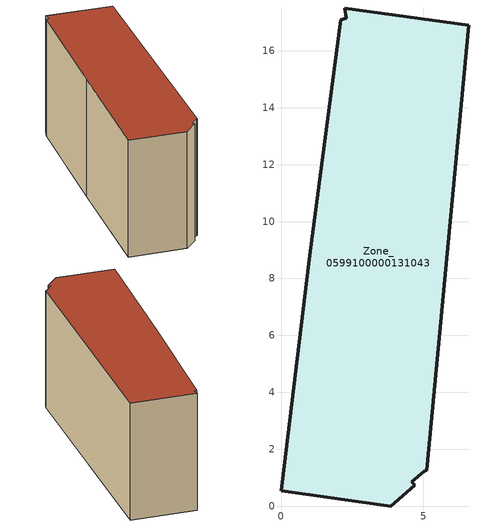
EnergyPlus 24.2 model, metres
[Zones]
Zone_0599100000131043
 floor ground (C_G): 2.29,17.15 2.24,17.51 6.6,16.9 5.12,1.25 5.03,1.22 4.59,0.85 4.69,0.72 3.85,0 0,0.53 1,8.82 2.09,17.09 z0
 wall outside (C_F): 0,0.53 3.85,0 4.69,0.72 4.59,0.85 5.03,1.22 5.12,1.25 6.6,16.9 2.24,17.51 2.29,17.15 2.09,17.09 1,8.82 0,0.53 z0:8.32
 roof outside (C_R): 2.24,17.51 2.29,17.15 2.09,17.09 1,8.82 0,0.53 3.85,0 4.69,0.72 4.59,0.85 5.03,1.22 5.12,1.25 6.6,16.9 z8.32
[BUILDING]
Pand.0599100000131043: North Axis=0; Terrain=City; Loads Convergence Tolerance Value=0.04; Temperature Convergence Tolerance Value=0.4; Solar Distribution=FullExterior; Maximum Number of Warmup Days=25; Minimum Number of Warmup Days=1
[Site:Location]
Rotterdam.The.Hague.AP_ZH_NLD Design_Conditions: Latitude=51.96; Longitude=4.45; Time Zone=1; Elevation=-4.5
[SITE:GROUNDTEMPERATURE:BUILDINGSURFACE]
18, 18, 18, 18, 18, 18, 18, 18, 18, 18, 18, 18
[MATERIAL] Thermal Absorptance=0.9; Solar Absorptance=0.7; Visible Absorptance=0.7
Name | Roughness | Thickness | Conductivity | Density | Specific Heat
G.TC.1946 | MediumSmooth | 0.15 | 1 | 540 | 1210
F.TC.1946 | Rough | 0.3 | 0.857143 | 1920 | 840
R.TC.1946 | MediumRough | 0.2 | 0.909091 | 1500 | 1000
[CONSTRUCTION]
C_G: G.TC.1946
C_F: F.TC.1946
C_R: R.TC.1946
[ZONE]
Zone_0599100000131043: Type=1; Multiplier=1; Ceiling Height=Autocalculate; Volume=Autocalculate; Floor Area=autocalculate; Part of Total Floor Area=Yes
[ZONEINFILTRATION:DESIGNFLOWRATE]
Infil_Zone_0599100000131043: Zone or ZoneList or Space or SpaceList=Zone_0599100000131043; Schedule=AlwaysOn; Design Flow Rate Calculation Method=Flow/Area; Flow Rate per Floor Area=0.003; Constant Term Coefficient=1; Temperature Term Coefficient=0; Velocity Term Coefficient=0; Velocity Squared Term Coefficient=0
[HVACTEMPLATE:ZONE:IDEALLOADSAIRSYSTEM]
Zone_0599100000131043: Maximum Heating Supply Air Temperature=50; Minimum Cooling Supply Air Temperature=13; Maximum Heating Supply Air Humidity Ratio=0.0156; Minimum Cooling Supply Air Humidity Ratio=0.0077; Heating Limit=NoLimit; Cooling Limit=NoLimit; Dehumidification Control Type=ConstantSensibleHeatRatio; Cooling Sensible Heat Ratio=0.7; Dehumidification Setpoint=60; Humidification Control Type=None; Humidification Setpoint=30; Outdoor Air Method=None; Outdoor Air Flow Rate per Person=0.00944; Outdoor Air Flow Rate per Zone Floor Area=0; Outdoor Air Flow Rate per Zone=0; Demand Controlled Ventilation Type=None; Outdoor Air Economizer Type=NoEconomizer; Heat Recovery Type=None; Sensible Heat Recovery Effectiveness=0.7; Latent Heat Recovery Effectiveness=0.65
[ZONECONTROL:THERMOSTAT]
ThermostatControl_Zone_0599100000131043: Zone or ZoneList=Zone_0599100000131043; Control Type Schedule=DualSetpointControlType; Control 1=Thermostat_Zone_0599100000131043; Temperature Difference Between Cutout And Setpoint=0
[THERMOSTATSETPOINT:DUALSETPOINT]
Thermostat_Zone_0599100000131043: Heating Setpoint Temperature Schedule=HeatingSetpoint_Zone_0599100000131043; Cooling Setpoint Temperature Schedule=CoolingSetpoint_Zone_0599100000131043
[SCHEDULE:COMPACT]
HeatingSetpoint_Zone_0599100000131043: Through: 12/31, For: AllDays, Until: 24:00, 21
CoolingSetpoint_Zone_0599100000131043: Through: 12/31, For: AllDays, Until: 24:00, 24
DualSetpointControlType: Through: 12/31, For: AllDays, Until: 24:00, 4
AlwaysOn: Through: 12/31, For: AllDays, Until: 24:00, 1
